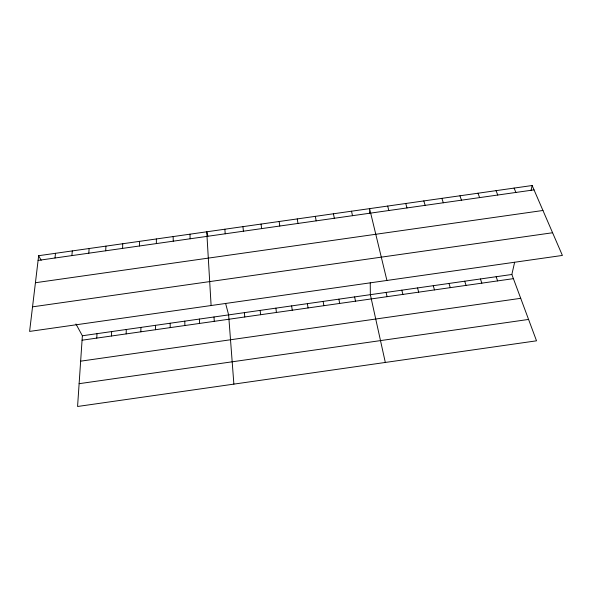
<?xml version="1.0" encoding="UTF-8"?>
<svg xmlns="http://www.w3.org/2000/svg" width="592" height="592" viewBox="0 0 592 592"><rect width="100%" height="100%" fill="white"/><g stroke="black" fill="none" stroke-linecap="round" stroke-linejoin="round"><path stroke-width="0.89" d="M140.852 331.809L140.903 327.406M139.49 245.983L139.549 241.351M126.163 333.903L126.274 329.492M122.596 248.388L122.744 243.741M111.466 336.004L111.644 331.579M105.702 250.793L105.931 246.131M96.77 338.099L97.007 333.673M75.939 323.979L82.369 335.76L77.574 406.482L536.522 340.814L511.851 274.481L514.633 262.278M88.807 253.191L89.118 248.522M71.906 255.596L72.298 250.912M55.004 258.001L55.485 253.309M38.658 255.7L29.6 331.416L562.4 255.433L532.149 185.518L38.658 255.7L41.166 260.295M530.987 190.624L532.149 185.518M38.095 260.406L534.028 189.869M35.424 282.724L542.945 210.478M32.538 306.841L552.58 232.745M82.369 335.76L511.851 274.481M82.073 340.2L513.405 278.647M80.645 361.172L520.716 298.316M79.121 383.683L528.575 319.436M514.1 188.086L515.898 192.452M496.052 190.654L497.754 195.027M477.996 193.221L479.609 197.61M496.14 276.723L497.62 280.897M459.94 195.789L461.464 200.192M480.423 278.965L481.844 283.146M441.876 198.357L443.312 202.775M464.713 281.207L466.052 285.403M448.988 283.45L450.268 287.653M423.813 200.925L425.16 205.357M433.27 285.692L434.476 289.91M405.742 203.5L407 207.94M417.545 287.934L418.685 292.159M207.881 236.104L206.749 231.798L211.107 305.531M225.626 303.496L228.623 314.892L233.877 384.119M387.671 206.068L388.84 210.523M401.813 290.176L402.886 294.416M386.924 280.46L369.593 208.636L369.637 213.098M386.08 292.426L387.094 296.666M385.325 362.452L370.348 294.668L370.244 282.872M351.515 211.211L352.506 215.688M354.615 296.918L355.489 301.18M333.429 213.779L334.332 218.27M338.876 299.16L339.682 303.437M315.344 216.354L316.158 220.86M323.128 301.409L323.868 305.694M297.258 218.922L297.976 223.443M307.389 303.652L308.055 307.951M291.641 305.901L292.241 310.208M279.158 221.497L279.794 226.033M275.887 308.143L276.427 312.465M261.065 224.072L261.605 228.616M260.14 310.393L260.606 314.722M242.964 226.647L243.416 231.206M244.385 312.643L244.777 316.979M224.856 229.222L225.219 233.788M214.008 316.979L214.274 321.33M199.393 319.058L199.593 323.424M189.951 234.18L190.143 238.783M184.771 321.145L184.911 325.519M173.153 236.571L173.256 241.181M170.148 323.232L170.23 327.62M156.355 238.961L156.377 243.586M155.526 325.319L155.541 329.714"/></g></svg>
